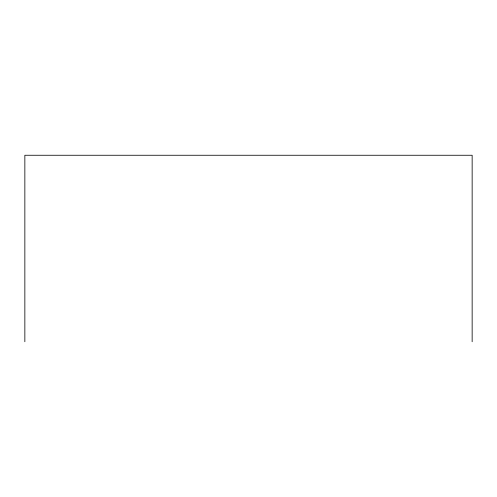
<?xml version="1.0" encoding="UTF-8"?>
<svg xmlns="http://www.w3.org/2000/svg" width="497" height="497" viewBox="0 0 497 497"><rect width="100%" height="100%" fill="white"/><g stroke="black" fill="none" stroke-linecap="round" stroke-linejoin="round"><path stroke-width="0.75" d="M472.15 341.743L472.15 155.257L24.85 155.257L24.85 341.743"/></g></svg>
